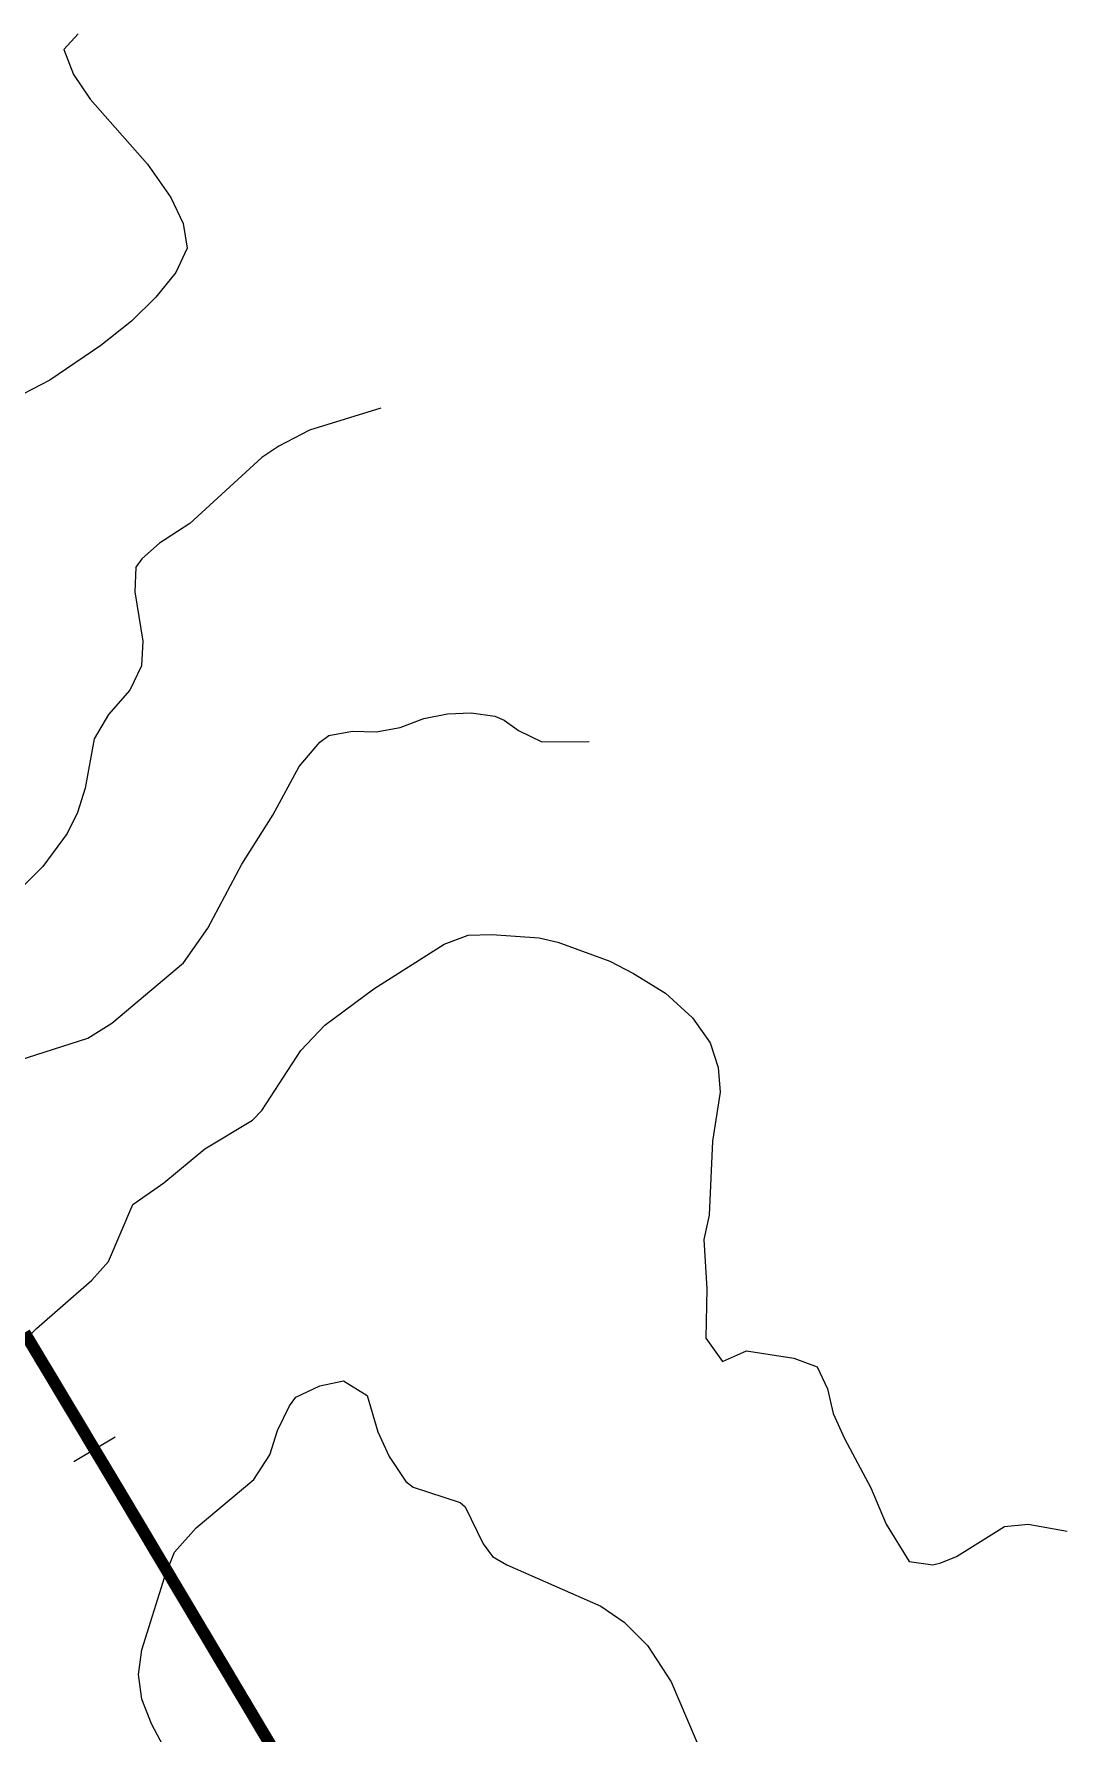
# Model space of a CAD drawing. Header units: metres. Extents: x 697254 to 930473, y 8023396 to 8227001.
# Drawn here: x 793376 to 794669, y 8129796 to 8131922 of the extents above; entities that cross this region are included whole.
import ezdxf

# ---------------------------------------------------------------- set-up
doc = ezdxf.new("R2010")
doc.units = ezdxf.units.M
for name, color, linetype in [('ALIGNMENT_FITTED', 4, 'Continuous'), ('CENTRELINE', 7, 'Continuous'), ('CHAINAGE', 7, 'Continuous'), ('CONTOUR_10M', 33, 'Continuous'), ('GRADE_0-4', 3, 'Continuous')]:
    doc.layers.add(name, color=color, linetype=linetype)

msp = doc.modelspace()

# ---------------------------------------------------------------- linework, layer by layer
at = {"layer": 'ALIGNMENT_FITTED'}
msp.add_line((793910.2, 8129383.8), (793099.8, 8130740), dxfattribs=at)
at = {"layer": 'CENTRELINE'}
msp.add_polyline3d([(793667.2, 8129790.7, 1283.8), (793662, 8129799.3, 1283.6), (793656.9, 8129807.9, 1283.3), (793651.8, 8129816.5, 1283.1), (793646.7, 8129825.1, 1282.9), (793641.6, 8129833.7, 1282.7), (793636.4, 8129842.3, 1282.5), (793631.3, 8129850.9, 1282.2), (793626.2, 8129859.5, 1281.9), (793621.1, 8129868.1, 1281.5), (793616, 8129876.7, 1281.4), (793610.8, 8129885.3, 1281.4), (793605.7, 8129893.9, 1281.4), (793600.6, 8129902.5, 1281.3), (793595.5, 8129911.1, 1281.1), (793590.4, 8129919.7, 1280.9), (793585.2, 8129928.3, 1280.7), (793580.1, 8129936.9, 1280.9), (793575, 8129945.5, 1281.3), (793569.9, 8129954.1, 1281.4), (793564.8, 8129962.7, 1281.2), (793559.6, 8129971.3, 1280.7), (793554.5, 8129979.9, 1280.4), (793549.4, 8129988.5, 1280.3), (793544.3, 8129997.1, 1280.1), (793539.2, 8130005.7, 1280), (793534, 8130014.3, 1279.8), (793528.9, 8130022.9, 1279.7), (793523.8, 8130031.5, 1279.8), (793518.7, 8130040.1, 1279.8), (793513.6, 8130048.7, 1279.8), (793508.5, 8130057.3, 1279.6), (793503.3, 8130065.9, 1279.2), (793498.2, 8130074.5, 1278.9), (793493.1, 8130083.1, 1278.6), (793488, 8130091.6, 1278.1), (793482.9, 8130100.2, 1277.6), (793477.7, 8130108.8, 1277.1), (793472.6, 8130117.4, 1276.6), (793467.4, 8130126, 1276.3), (793462.3, 8130134.6, 1276.2), (793457.1, 8130143.2, 1276), (793452, 8130151.7, 1275.7), (793446.8, 8130160.3, 1275.4), (793441.7, 8130168.9, 1275.1), (793436.6, 8130177.5, 1274.8), (793431.4, 8130186.1, 1274.5), (793426.3, 8130194.7, 1274.1), (793421.1, 8130203.2, 1273.5), (793416, 8130211.8, 1272.8), (793410.8, 8130220.4, 1272.2), (793405.7, 8130229, 1272), (793400.6, 8130237.6, 1271.8), (793395.4, 8130246.2, 1271.5), (793390.3, 8130254.7, 1271.2), (793385.1, 8130263.3, 1270.9), (793380, 8130271.9, 1270.6), (793374.8, 8130280.5, 1270.4)], dxfattribs=at)
at = {"layer": 'CHAINAGE'}
msp.add_line((793477.7, 8130167.2), (793426.3, 8130136.3), dxfattribs=at)
at = {"layer": 'CONTOUR_10M'}
for points, elevation in [([(793431.6, 8131921.6), (793413.7, 8131902), (793425.8, 8131871.1), (793446.4, 8131840), (793518.2, 8131759), (793547.3, 8131717.2), (793563, 8131684.6), (793567.8, 8131653.7), (793553.6, 8131623.2), (793528.8, 8131592.7), (793498.3, 8131562.4), (793460, 8131532.2), (793396, 8131488.6), (793305.8, 8131442)], 1270), ([(793810.2, 8131453.9), (793720.9, 8131426.1), (793682.5, 8131406), (793661.2, 8131391.9), (793571.2, 8131309.3), (793533.5, 8131285), (793511.3, 8131265.4), (793503.7, 8131254.7), (793502.5, 8131223.9), (793512.6, 8131162.3), (793510.9, 8131131.5), (793496.1, 8131101), (793469.5, 8131070.6), (793451.5, 8131040.1), (793440.3, 8130978.7), (793430.9, 8130948), (793417.7, 8130921.8), (793387.5, 8130880.6), (793357.4, 8130850.4)], 1260), ([(793324.7, 8130628), (793443.7, 8130666), (793473.6, 8130684.8), (793563.5, 8130760.2), (793593.7, 8130803.4), (793636.5, 8130883.6), (793675.2, 8130944.6), (793708, 8131005.7), (793734, 8131036.1), (793745.2, 8131044.6), (793774.9, 8131049.8), (793804.5, 8131048.9), (793834.2, 8131054.4), (793864, 8131065.8), (793893.7, 8131071.7), (793923.3, 8131072.6), (793952.9, 8131068.4), (793964.5, 8131063.6), (793982.2, 8131050.7), (794011.7, 8131036.4), (794070.9, 8131036.9)], 1260), ([(793319.3, 8130241.5), (793379.4, 8130302.9), (793448.8, 8130363.3), (793469.4, 8130386.8), (793500, 8130458), (793538.9, 8130485.1), (793589.9, 8130527.7), (793649.6, 8130563.5), (793661.3, 8130575.7), (793710.1, 8130650.7), (793740.1, 8130682), (793801.5, 8130727.5), (793889.6, 8130783.3), (793919.4, 8130794.7), (793949.1, 8130795.5), (794008.2, 8130791.4), (794031.6, 8130785.8), (794096.7, 8130762.3), (794126.1, 8130746.7), (794166.3, 8130722.4), (794200.2, 8130691.2), (794222.3, 8130660.1), (794232, 8130629.2), (794234.5, 8130598.4), (794225.2, 8130537), (794221.1, 8130444.8), (794214.1, 8130414.1), (794218.1, 8130352.5), (794216.7, 8130291), (794237.8, 8130261.7), (794267.6, 8130275.1), (794326.7, 8130266), (794356.1, 8130255), (794368.9, 8130227.3), (794376.1, 8130196.5), (794390.2, 8130165.5), (794423.2, 8130103.5), (794442.2, 8130058.3), (794471.2, 8130011.4), (794500.8, 8130007.5), (794510.6, 8130010), (794530.5, 8130018), (794590.3, 8130055.5), (794620, 8130058.1), (794668.6, 8130049.5)], 1270), ([(793556.4, 8129746.5), (793523.1, 8129808.5), (793511.3, 8129839.4), (793507, 8129870.2), (793511.4, 8129900.9), (793539.8, 8129992.8), (793552.2, 8130023.4), (793579.2, 8130053.8), (793651.4, 8130114.3), (793671.2, 8130144.8), (793681.1, 8130175.4), (793695.9, 8130206), (793704, 8130217.1), (793733.8, 8130231.4), (793763.5, 8130237.3), (793792.9, 8130219.3), (793806.5, 8130173.7), (793820.6, 8130142.7), (793841.5, 8130111.7), (793850.5, 8130104.7), (793909.5, 8130085.3), (793915.7, 8130079.9), (793938.4, 8130033.7), (793950, 8130017.8), (793967.6, 8130007.3), (794085.4, 8129955.6), (794114.7, 8129935.6), (794143.9, 8129906.7), (794173.3, 8129860.9), (794212.9, 8129768)], 1280)]:
    msp.add_lwpolyline(points, dxfattribs=dict(at, elevation=elevation))
at = {"layer": 'GRADE_0-4', "const_width": 15}
msp.add_lwpolyline([(793672.3, 8129782.1), (793667.2, 8129790.7), (793662, 8129799.3), (793656.9, 8129807.9), (793651.8, 8129816.5), (793646.7, 8129825.1), (793641.6, 8129833.7), (793636.4, 8129842.3), (793631.3, 8129850.9), (793626.2, 8129859.5), (793621.1, 8129868.1), (793616, 8129876.7), (793610.8, 8129885.3), (793605.7, 8129893.9), (793600.6, 8129902.5), (793595.5, 8129911.1), (793590.4, 8129919.7), (793585.2, 8129928.3), (793580.1, 8129936.9), (793575, 8129945.5), (793569.9, 8129954.1), (793564.8, 8129962.7), (793559.6, 8129971.3), (793554.5, 8129979.9), (793549.4, 8129988.5), (793544.3, 8129997.1), (793539.2, 8130005.7), (793534, 8130014.3), (793528.9, 8130022.9), (793523.8, 8130031.5), (793518.7, 8130040.1), (793513.6, 8130048.7), (793508.5, 8130057.3), (793503.3, 8130065.9), (793498.2, 8130074.5), (793493.1, 8130083.1), (793488, 8130091.6), (793482.9, 8130100.2), (793477.7, 8130108.8), (793472.6, 8130117.4), (793467.4, 8130126), (793462.3, 8130134.6), (793457.1, 8130143.2), (793452, 8130151.7), (793446.8, 8130160.3), (793441.7, 8130168.9), (793436.6, 8130177.5), (793431.4, 8130186.1), (793426.3, 8130194.7), (793421.1, 8130203.2), (793416, 8130211.8), (793410.8, 8130220.4), (793405.7, 8130229), (793400.6, 8130237.6), (793395.4, 8130246.2), (793390.3, 8130254.7), (793385.1, 8130263.3), (793380, 8130271.9), (793374.8, 8130280.5), (793369.7, 8130289.1), (793364.5, 8130297.7)], dxfattribs=at)

doc.saveas('drawing.dxf')
